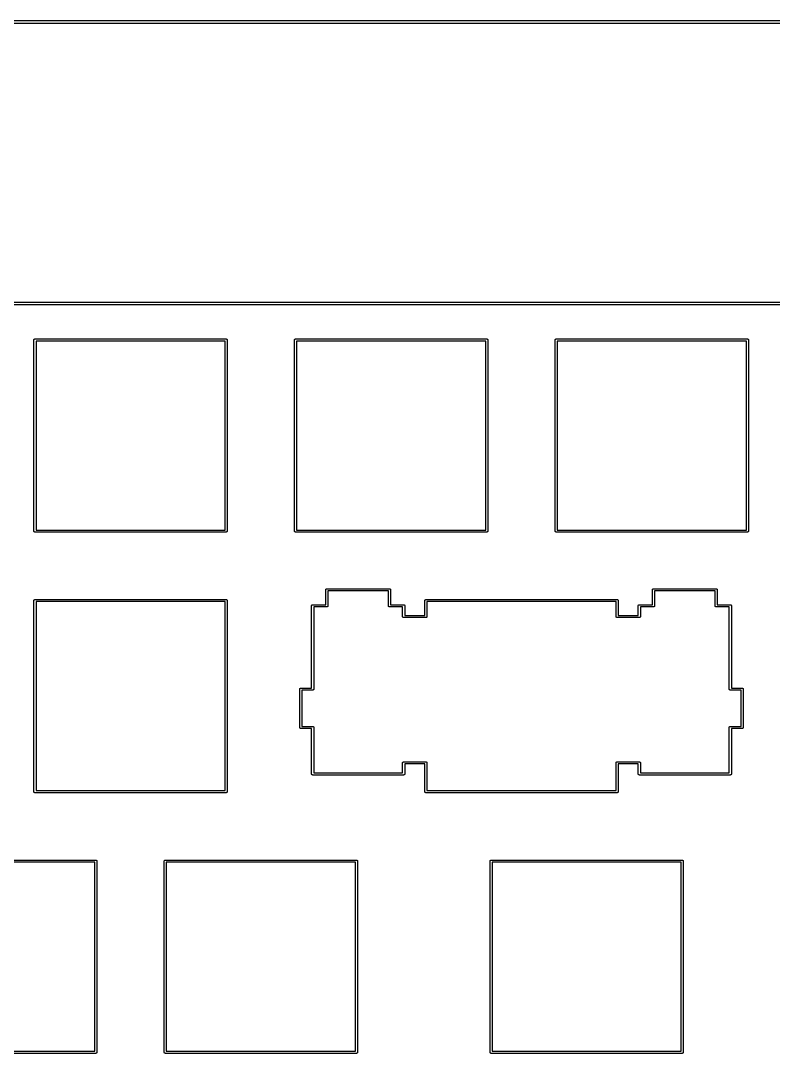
# Model space of a CAD drawing. Extents: x 50 to 430, y -187 to -47.
# Drawn here: x 290.1 to 345.1, y -122.4 to -46.9 of the extents above; entities that cross this region are included whole.
import ezdxf

# ---------------------------------------------------------------- set-up
doc = ezdxf.new("R2010")
doc.units = 0
doc.header["$MEASUREMENT"] = 0
doc.layers.add('BLACK', color=7, linetype='CONTINUOUS')

msp = doc.modelspace()

# ---------------------------------------------------------------- linework, layer by layer
at = {"layer": 'BLACK', "linetype": 'CONTINUOUS'}
for p, q in [((49.9913, -46.9), (430.009, -46.9)), ((429.9, -47.1), (50.1, -47.1)), ((60.117, -67.473), (422.084, -67.473)), ((421.976, -67.673), (60.2257, -67.673)), ((291.071, -70.2077), (291.073, -70.2013)), ((291.073, -70.2013), (291.077, -70.1961)), ((291.077, -70.1961), (291.081, -70.1903)), ((291.081, -70.1903), (291.086, -70.1859)), ((291.086, -70.1859), (291.09, -70.1807)), ((291.09, -70.1807), (291.096, -70.1773)), ((291.096, -70.1773), (291.101, -70.173)), ((291.101, -70.173), (291.108, -70.1707)), ((291.108, -70.1707), (291.114, -70.1673)), ((291.114, -70.1673), (291.12, -70.1661)), ((291.12, -70.1661), (291.127, -70.1638)), ((291.127, -70.1638), (291.133, -70.1638)), ((291.133, -70.1638), (291.133, -70.1638)), ((291.133, -70.1638), (305.117, -70.1638)), ((305.117, -70.1638), (305.123, -70.1638)), ((305.117, -70.1638), (305.117, -70.1638)), ((305.123, -70.1638), (305.13, -70.1661)), ((305.13, -70.1661), (305.136, -70.1673)), ((305.136, -70.1673), (305.142, -70.1707)), ((305.142, -70.1707), (305.149, -70.173)), ((305.149, -70.173), (305.154, -70.1773)), ((305.154, -70.1773), (305.16, -70.1807)), ((305.16, -70.1807), (305.164, -70.1859)), ((305.164, -70.1859), (305.169, -70.1903)), ((305.169, -70.1903), (305.173, -70.1961)), ((305.173, -70.1961), (305.177, -70.2013)), ((305.177, -70.2013), (305.179, -70.2077)), ((310.121, -70.2077), (310.123, -70.2013)), ((310.123, -70.2013), (310.127, -70.1961)), ((310.127, -70.1961), (310.131, -70.1903)), ((310.131, -70.1903), (310.136, -70.1859)), ((310.136, -70.1859), (310.14, -70.1807)), ((310.14, -70.1807), (310.146, -70.1773)), ((310.146, -70.1773), (310.151, -70.173)), ((310.151, -70.173), (310.158, -70.1707)), ((310.158, -70.1707), (310.164, -70.1673)), ((310.164, -70.1673), (310.17, -70.1661)), ((310.17, -70.1661), (310.177, -70.1638)), ((310.177, -70.1638), (310.183, -70.1638)), ((310.183, -70.1638), (310.183, -70.1638)), ((310.183, -70.1638), (324.167, -70.1638)), ((324.167, -70.1638), (324.173, -70.1638)), ((324.167, -70.1638), (324.167, -70.1638)), ((324.173, -70.1638), (324.18, -70.1661)), ((324.18, -70.1661), (324.186, -70.1673)), ((324.186, -70.1673), (324.192, -70.1707)), ((324.192, -70.1707), (324.199, -70.173)), ((324.199, -70.173), (324.204, -70.1773)), ((324.204, -70.1773), (324.21, -70.1807)), ((324.21, -70.1807), (324.214, -70.1859)), ((324.214, -70.1859), (324.219, -70.1903)), ((324.219, -70.1903), (324.223, -70.1961)), ((324.223, -70.1961), (324.227, -70.2013)), ((324.227, -70.2013), (324.229, -70.2077)), ((329.171, -70.2077), (329.173, -70.2013)), ((329.173, -70.2013), (329.177, -70.1961)), ((329.177, -70.1961), (329.181, -70.1903)), ((329.181, -70.1903), (329.186, -70.1859)), ((329.186, -70.1859), (329.19, -70.1807)), ((329.19, -70.1807), (329.196, -70.1773)), ((329.196, -70.1773), (329.201, -70.173)), ((329.201, -70.173), (329.208, -70.1707)), ((329.208, -70.1707), (329.214, -70.1673)), ((329.214, -70.1673), (329.22, -70.1661)), ((329.22, -70.1661), (329.227, -70.1638)), ((329.227, -70.1638), (329.233, -70.1638)), ((329.233, -70.1638), (329.233, -70.1638)), ((329.233, -70.1638), (343.217, -70.1638)), ((343.217, -70.1638), (343.223, -70.1638)), ((343.217, -70.1638), (343.217, -70.1638)), ((343.223, -70.1638), (343.23, -70.1661)), ((343.23, -70.1661), (343.236, -70.1673)), ((343.236, -70.1673), (343.242, -70.1707)), ((343.242, -70.1707), (343.249, -70.173)), ((343.249, -70.173), (343.254, -70.1773)), ((343.254, -70.1773), (343.26, -70.1807)), ((343.26, -70.1807), (343.264, -70.1859)), ((343.264, -70.1859), (343.269, -70.1903)), ((343.269, -70.1903), (343.273, -70.1961)), ((343.273, -70.1961), (343.277, -70.2013)), ((343.277, -70.2013), (343.279, -70.2077)), ((291.064, -70.2266), (291.066, -70.2202)), ((291.064, -70.2333), (291.064, -70.2266)), ((291.064, -84.2167), (291.064, -70.2333)), ((291.066, -70.2202), (291.067, -70.2135)), ((291.067, -70.2135), (291.071, -70.2077)), ((291.216, -70.3162), (291.216, -84.1338)), ((305.034, -70.3162), (291.216, -70.3162)), ((305.034, -84.1338), (305.034, -70.3162)), ((305.179, -70.2077), (305.183, -70.2135)), ((305.183, -70.2135), (305.184, -70.2202)), ((305.184, -70.2202), (305.186, -70.2266)), ((305.186, -70.2266), (305.186, -70.2333)), ((305.186, -70.2333), (305.186, -70.2333)), ((305.186, -70.2333), (305.186, -84.2167)), ((310.114, -70.2266), (310.116, -70.2202)), ((310.114, -70.2333), (310.114, -70.2266)), ((310.114, -84.2167), (310.114, -70.2333)), ((310.116, -70.2202), (310.117, -70.2135)), ((310.117, -70.2135), (310.121, -70.2077)), ((310.266, -70.3162), (310.266, -84.1338)), ((324.084, -70.3162), (310.266, -70.3162)), ((324.084, -84.1338), (324.084, -70.3162)), ((324.229, -70.2077), (324.233, -70.2135)), ((324.233, -70.2135), (324.234, -70.2202)), ((324.234, -70.2202), (324.236, -70.2266)), ((324.236, -70.2266), (324.236, -70.2333)), ((324.236, -70.2333), (324.236, -70.2333)), ((324.236, -70.2333), (324.236, -84.2167)), ((329.164, -70.2266), (329.166, -70.2202)), ((329.164, -70.2333), (329.164, -70.2266)), ((329.164, -84.2167), (329.164, -70.2333)), ((329.166, -70.2202), (329.167, -70.2135)), ((329.167, -70.2135), (329.171, -70.2077)), ((329.316, -70.3162), (329.316, -84.1338)), ((343.134, -70.3162), (329.316, -70.3162)), ((343.134, -84.1338), (343.134, -70.3162)), ((343.279, -70.2077), (343.283, -70.2135)), ((343.283, -70.2135), (343.284, -70.2202)), ((343.284, -70.2202), (343.286, -70.2266)), ((343.286, -70.2266), (343.286, -70.2333)), ((343.286, -70.2333), (343.286, -70.2333)), ((343.286, -70.2333), (343.286, -84.2167)), ((291.064, -84.2234), (291.064, -84.2167)), ((291.064, -84.2167), (291.064, -84.2167)), ((291.066, -84.2298), (291.064, -84.2234)), ((291.067, -84.2365), (291.066, -84.2298)), ((291.071, -84.2423), (291.067, -84.2365)), ((291.073, -84.2487), (291.071, -84.2423)), ((291.077, -84.2539), (291.073, -84.2487)), ((291.081, -84.2597), (291.077, -84.2539)), ((291.086, -84.2641), (291.081, -84.2597)), ((291.09, -84.2693), (291.086, -84.2641)), ((291.096, -84.2727), (291.09, -84.2693)), ((291.101, -84.277), (291.096, -84.2727)), ((291.108, -84.2793), (291.101, -84.277)), ((291.114, -84.2827), (291.108, -84.2793)), ((291.12, -84.2839), (291.114, -84.2827)), ((291.127, -84.2862), (291.12, -84.2839)), ((291.133, -84.2862), (291.127, -84.2862)), ((305.117, -84.2862), (291.133, -84.2862)), ((291.133, -84.2862), (291.133, -84.2862)), ((291.216, -84.1338), (305.034, -84.1338)), ((305.123, -84.2862), (305.117, -84.2862)), ((305.117, -84.2862), (305.117, -84.2862)), ((305.13, -84.2839), (305.123, -84.2862)), ((305.136, -84.2827), (305.13, -84.2839)), ((305.142, -84.2793), (305.136, -84.2827)), ((305.149, -84.277), (305.142, -84.2793)), ((305.154, -84.2727), (305.149, -84.277)), ((305.16, -84.2693), (305.154, -84.2727)), ((305.164, -84.2641), (305.16, -84.2693)), ((305.169, -84.2597), (305.164, -84.2641)), ((305.173, -84.2539), (305.169, -84.2597)), ((305.177, -84.2487), (305.173, -84.2539)), ((305.179, -84.2423), (305.177, -84.2487)), ((305.183, -84.2365), (305.179, -84.2423)), ((305.184, -84.2298), (305.183, -84.2365)), ((305.186, -84.2234), (305.184, -84.2298)), ((305.186, -84.2167), (305.186, -84.2167)), ((305.186, -84.2167), (305.186, -84.2234)), ((310.114, -84.2234), (310.114, -84.2167)), ((310.114, -84.2167), (310.114, -84.2167)), ((310.116, -84.2298), (310.114, -84.2234)), ((310.117, -84.2365), (310.116, -84.2298)), ((310.121, -84.2423), (310.117, -84.2365)), ((310.123, -84.2487), (310.121, -84.2423)), ((310.127, -84.2539), (310.123, -84.2487)), ((310.131, -84.2597), (310.127, -84.2539)), ((310.136, -84.2641), (310.131, -84.2597)), ((310.14, -84.2693), (310.136, -84.2641)), ((310.146, -84.2727), (310.14, -84.2693)), ((310.151, -84.277), (310.146, -84.2727)), ((310.158, -84.2793), (310.151, -84.277)), ((310.164, -84.2827), (310.158, -84.2793)), ((310.17, -84.2839), (310.164, -84.2827)), ((310.177, -84.2862), (310.17, -84.2839)), ((310.183, -84.2862), (310.177, -84.2862)), ((324.167, -84.2862), (310.183, -84.2862)), ((310.183, -84.2862), (310.183, -84.2862)), ((310.266, -84.1338), (324.084, -84.1338)), ((324.173, -84.2862), (324.167, -84.2862)), ((324.167, -84.2862), (324.167, -84.2862)), ((324.18, -84.2839), (324.173, -84.2862)), ((324.186, -84.2827), (324.18, -84.2839)), ((324.192, -84.2793), (324.186, -84.2827)), ((324.199, -84.277), (324.192, -84.2793)), ((324.204, -84.2727), (324.199, -84.277)), ((324.21, -84.2693), (324.204, -84.2727)), ((324.214, -84.2641), (324.21, -84.2693)), ((324.219, -84.2597), (324.214, -84.2641)), ((324.223, -84.2539), (324.219, -84.2597)), ((324.227, -84.2487), (324.223, -84.2539)), ((324.229, -84.2423), (324.227, -84.2487)), ((324.233, -84.2365), (324.229, -84.2423)), ((324.234, -84.2298), (324.233, -84.2365)), ((324.236, -84.2234), (324.234, -84.2298)), ((324.236, -84.2167), (324.236, -84.2167)), ((324.236, -84.2167), (324.236, -84.2234)), ((329.164, -84.2234), (329.164, -84.2167)), ((329.164, -84.2167), (329.164, -84.2167)), ((329.166, -84.2298), (329.164, -84.2234)), ((329.167, -84.2365), (329.166, -84.2298)), ((329.171, -84.2423), (329.167, -84.2365)), ((329.173, -84.2487), (329.171, -84.2423)), ((329.177, -84.2539), (329.173, -84.2487)), ((329.181, -84.2597), (329.177, -84.2539)), ((329.186, -84.2641), (329.181, -84.2597)), ((329.19, -84.2693), (329.186, -84.2641)), ((329.196, -84.2727), (329.19, -84.2693)), ((329.201, -84.277), (329.196, -84.2727)), ((329.208, -84.2793), (329.201, -84.277)), ((329.214, -84.2827), (329.208, -84.2793)), ((329.22, -84.2839), (329.214, -84.2827)), ((329.227, -84.2862), (329.22, -84.2839)), ((329.233, -84.2862), (329.227, -84.2862)), ((343.217, -84.2862), (329.233, -84.2862)), ((329.233, -84.2862), (329.233, -84.2862)), ((329.316, -84.1338), (343.134, -84.1338)), ((343.223, -84.2862), (343.217, -84.2862)), ((343.217, -84.2862), (343.217, -84.2862)), ((343.23, -84.2839), (343.223, -84.2862)), ((343.236, -84.2827), (343.23, -84.2839)), ((343.242, -84.2793), (343.236, -84.2827)), ((343.249, -84.277), (343.242, -84.2793)), ((343.254, -84.2727), (343.249, -84.277)), ((343.26, -84.2693), (343.254, -84.2727)), ((343.264, -84.2641), (343.26, -84.2693)), ((343.269, -84.2597), (343.264, -84.2641)), ((343.273, -84.2539), (343.269, -84.2597)), ((343.277, -84.2487), (343.273, -84.2539)), ((343.279, -84.2423), (343.277, -84.2487)), ((343.283, -84.2365), (343.279, -84.2423)), ((343.284, -84.2298), (343.283, -84.2365)), ((343.286, -84.2234), (343.284, -84.2298)), ((343.286, -84.2167), (343.286, -84.2167)), ((343.286, -84.2167), (343.286, -84.2234)), ((312.4, -88.4892), (312.402, -88.4828)), ((312.4, -88.4959), (312.4, -88.4892)), ((312.4, -89.5948), (312.4, -88.4959)), ((312.402, -88.4828), (312.403, -88.4761)), ((312.403, -88.4761), (312.407, -88.4703)), ((312.407, -88.4703), (312.409, -88.4639)), ((312.409, -88.4639), (312.413, -88.4587)), ((312.413, -88.4587), (312.417, -88.4529)), ((312.417, -88.4529), (312.422, -88.4485)), ((312.422, -88.4485), (312.426, -88.4433)), ((312.426, -88.4433), (312.432, -88.4399)), ((312.432, -88.4399), (312.437, -88.4356)), ((312.437, -88.4356), (312.444, -88.4333)), ((312.444, -88.4333), (312.45, -88.4299)), ((312.45, -88.4299), (312.456, -88.4287)), ((312.456, -88.4287), (312.463, -88.4264)), ((312.463, -88.4264), (312.469, -88.4264)), ((312.469, -88.4264), (312.469, -88.4264)), ((312.469, -88.4264), (317.055, -88.4264)), ((312.552, -88.5788), (312.552, -89.6777)), ((316.972, -88.5788), (312.552, -88.5788)), ((316.972, -89.6576), (316.972, -88.5788)), ((317.055, -88.4264), (317.061, -88.4264)), ((317.055, -88.4264), (317.055, -88.4264)), ((317.061, -88.4264), (317.068, -88.4287)), ((317.068, -88.4287), (317.074, -88.4299)), ((317.074, -88.4299), (317.08, -88.4333)), ((317.08, -88.4333), (317.087, -88.4356)), ((317.087, -88.4356), (317.092, -88.4399)), ((317.092, -88.4399), (317.098, -88.4433)), ((317.098, -88.4433), (317.102, -88.4485)), ((317.102, -88.4485), (317.107, -88.4529)), ((317.107, -88.4529), (317.111, -88.4587)), ((317.111, -88.4587), (317.115, -88.4639)), ((317.115, -88.4639), (317.117, -88.4703)), ((317.117, -88.4703), (317.121, -88.4761)), ((317.121, -88.4761), (317.122, -88.4828)), ((317.122, -88.4828), (317.124, -88.4892)), ((317.124, -88.4892), (317.124, -88.4959)), ((317.124, -88.4959), (317.124, -88.4959)), ((317.124, -88.4959), (317.124, -89.5948)), ((336.276, -88.4892), (336.278, -88.4828)), ((336.276, -88.4959), (336.276, -88.4892)), ((336.276, -89.5948), (336.276, -88.4959)), ((336.278, -88.4828), (336.279, -88.4761)), ((336.279, -88.4761), (336.283, -88.4703)), ((336.283, -88.4703), (336.285, -88.4639)), ((336.285, -88.4639), (336.289, -88.4587)), ((336.289, -88.4587), (336.293, -88.4529)), ((336.293, -88.4529), (336.298, -88.4485)), ((336.298, -88.4485), (336.302, -88.4433)), ((336.302, -88.4433), (336.308, -88.4399)), ((336.308, -88.4399), (336.313, -88.4356)), ((336.313, -88.4356), (336.32, -88.4333)), ((336.32, -88.4333), (336.326, -88.4299)), ((336.326, -88.4299), (336.332, -88.4287)), ((336.332, -88.4287), (336.339, -88.4264)), ((336.339, -88.4264), (336.345, -88.4264)), ((336.345, -88.4264), (336.345, -88.4264)), ((336.345, -88.4264), (340.931, -88.4264)), ((340.848, -88.5788), (336.428, -88.5788)), ((336.428, -88.5788), (336.428, -89.6777)), ((340.848, -89.6576), (340.848, -88.5788)), ((340.931, -88.4264), (340.931, -88.4264)), ((340.931, -88.4264), (340.937, -88.4264)), ((340.937, -88.4264), (340.944, -88.4287)), ((340.944, -88.4287), (340.95, -88.4299)), ((340.95, -88.4299), (340.956, -88.4333)), ((340.956, -88.4333), (340.963, -88.4356)), ((340.963, -88.4356), (340.968, -88.4399)), ((340.968, -88.4399), (340.974, -88.4433)), ((340.974, -88.4433), (340.978, -88.4485)), ((340.978, -88.4485), (340.983, -88.4529)), ((340.983, -88.4529), (340.987, -88.4587)), ((340.987, -88.4587), (340.991, -88.4639)), ((340.991, -88.4639), (340.993, -88.4703)), ((340.993, -88.4703), (340.997, -88.4761)), ((340.997, -88.4761), (340.998, -88.4828)), ((340.998, -88.4828), (341, -88.4892)), ((341, -88.4892), (341, -88.4959)), ((341, -88.4959), (341, -88.4959)), ((341, -88.4959), (341, -89.5948)), ((291.064, -89.2766), (291.066, -89.2702)), ((291.064, -89.2833), (291.064, -89.2766)), ((291.064, -103.267), (291.064, -89.2833)), ((291.066, -89.2702), (291.067, -89.2635)), ((291.067, -89.2635), (291.071, -89.2577)), ((291.071, -89.2577), (291.073, -89.2513)), ((291.073, -89.2513), (291.077, -89.2461)), ((291.077, -89.2461), (291.081, -89.2403)), ((291.081, -89.2403), (291.086, -89.2359)), ((291.086, -89.2359), (291.09, -89.2307)), ((291.09, -89.2307), (291.096, -89.2273)), ((291.096, -89.2273), (291.101, -89.223)), ((291.101, -89.223), (291.108, -89.2207)), ((291.108, -89.2207), (291.114, -89.2173)), ((291.114, -89.2173), (291.12, -89.2161)), ((291.12, -89.2161), (291.127, -89.2138)), ((291.127, -89.2138), (291.133, -89.2138)), ((291.133, -89.2138), (291.133, -89.2138)), ((291.133, -89.2138), (305.117, -89.2138)), ((291.216, -89.3662), (291.216, -103.184)), ((305.034, -89.3662), (291.216, -89.3662)), ((305.034, -103.184), (305.034, -89.3662)), ((305.117, -89.2138), (305.123, -89.2138)), ((305.117, -89.2138), (305.117, -89.2138)), ((305.123, -89.2138), (305.13, -89.2161)), ((305.13, -89.2161), (305.136, -89.2173)), ((305.136, -89.2173), (305.142, -89.2207)), ((305.142, -89.2207), (305.149, -89.223)), ((305.149, -89.223), (305.154, -89.2273)), ((305.154, -89.2273), (305.16, -89.2307)), ((305.16, -89.2307), (305.164, -89.2359)), ((305.164, -89.2359), (305.169, -89.2403)), ((305.169, -89.2403), (305.173, -89.2461)), ((305.173, -89.2461), (305.177, -89.2513)), ((305.177, -89.2513), (305.179, -89.2577)), ((305.179, -89.2577), (305.183, -89.2635)), ((305.183, -89.2635), (305.184, -89.2702)), ((305.184, -89.2702), (305.186, -89.2766)), ((305.186, -89.2766), (305.186, -89.2833)), ((305.186, -89.2833), (305.186, -89.2833)), ((305.186, -89.2833), (305.186, -103.267)), ((311.358, -89.6576), (311.361, -89.6512)), ((311.358, -89.6643), (311.358, -89.6576)), ((311.358, -95.6908), (311.358, -89.6643)), ((311.361, -89.6512), (311.362, -89.6445)), ((311.362, -89.6445), (311.365, -89.6387)), ((311.365, -89.6387), (311.368, -89.6323)), ((311.368, -89.6323), (311.372, -89.6271)), ((311.372, -89.6271), (311.375, -89.6213)), ((311.375, -89.6213), (311.381, -89.6169)), ((311.381, -89.6169), (311.385, -89.6117)), ((311.385, -89.6117), (311.391, -89.6083)), ((311.391, -89.6083), (311.396, -89.604)), ((311.396, -89.604), (311.402, -89.6017)), ((311.402, -89.6017), (311.408, -89.5983)), ((311.408, -89.5983), (311.415, -89.5971)), ((311.415, -89.5971), (311.421, -89.5948)), ((311.421, -89.5948), (311.428, -89.5948)), ((311.428, -89.5948), (311.428, -89.5948)), ((311.428, -89.5948), (312.4, -89.5948)), ((312.483, -89.7472), (311.511, -89.7472)), ((311.511, -89.7472), (311.511, -95.7737)), ((312.489, -89.7472), (312.483, -89.7472)), ((312.483, -89.7472), (312.483, -89.7472)), ((312.496, -89.7449), (312.489, -89.7472)), ((312.502, -89.7437), (312.496, -89.7449)), ((312.508, -89.7403), (312.502, -89.7437)), ((312.515, -89.738), (312.508, -89.7403)), ((312.52, -89.7337), (312.515, -89.738)), ((312.526, -89.7303), (312.52, -89.7337)), ((312.53, -89.7251), (312.526, -89.7303)), ((312.535, -89.7207), (312.53, -89.7251)), ((312.539, -89.7149), (312.535, -89.7207)), ((312.543, -89.7097), (312.539, -89.7149)), ((312.545, -89.7033), (312.543, -89.7097)), ((312.549, -89.6975), (312.545, -89.7033)), ((312.55, -89.6908), (312.549, -89.6975)), ((312.552, -89.6844), (312.55, -89.6908)), ((312.552, -89.6777), (312.552, -89.6777)), ((312.552, -89.6777), (312.552, -89.6844)), ((316.972, -89.6844), (316.972, -89.6576)), ((316.974, -89.6908), (316.972, -89.6844)), ((316.975, -89.6975), (316.974, -89.6908)), ((316.979, -89.7033), (316.975, -89.6975)), ((316.981, -89.7097), (316.979, -89.7033)), ((316.985, -89.7149), (316.981, -89.7097)), ((316.989, -89.7207), (316.985, -89.7149)), ((316.994, -89.7251), (316.989, -89.7207)), ((316.998, -89.7303), (316.994, -89.7251)), ((317.004, -89.7337), (316.998, -89.7303)), ((317.009, -89.738), (317.004, -89.7337)), ((317.016, -89.7403), (317.009, -89.738)), ((317.022, -89.7437), (317.016, -89.7403)), ((317.028, -89.7449), (317.022, -89.7437)), ((317.035, -89.7472), (317.028, -89.7449)), ((317.041, -89.7472), (317.035, -89.7472)), ((318.013, -89.7472), (317.041, -89.7472)), ((317.041, -89.7472), (317.041, -89.7472)), ((317.124, -89.5948), (318.096, -89.5948)), ((318.013, -90.445), (318.013, -89.7472)), ((318.096, -89.5948), (318.096, -89.5948)), ((318.096, -89.5948), (318.103, -89.5948)), ((318.103, -89.5948), (318.109, -89.5971)), ((318.109, -89.5971), (318.116, -89.5983)), ((318.116, -89.5983), (318.122, -89.6017)), ((318.122, -89.6017), (318.128, -89.604)), ((318.128, -89.604), (318.133, -89.6083)), ((318.133, -89.6083), (318.139, -89.6117)), ((318.139, -89.6117), (318.143, -89.6169)), ((318.143, -89.6169), (318.149, -89.6213)), ((318.149, -89.6213), (318.152, -89.6271)), ((318.152, -89.6271), (318.156, -89.6323)), ((318.156, -89.6323), (318.159, -89.6387)), ((318.159, -89.6387), (318.162, -89.6445)), ((318.162, -89.6445), (318.163, -89.6512)), ((318.163, -89.6512), (318.166, -89.6576)), ((318.166, -89.6576), (318.166, -89.6643)), ((318.166, -89.6643), (318.166, -89.6643)), ((318.166, -89.6643), (318.166, -90.3822)), ((319.639, -89.2766), (319.641, -89.2702)), ((319.639, -89.2833), (319.639, -89.2766)), ((319.639, -90.3822), (319.639, -89.2833)), ((319.641, -89.2702), (319.642, -89.2635)), ((319.642, -89.2635), (319.646, -89.2577)), ((319.646, -89.2577), (319.648, -89.2513)), ((319.648, -89.2513), (319.652, -89.2461)), ((319.652, -89.2461), (319.656, -89.2403)), ((319.656, -89.2403), (319.661, -89.2359)), ((319.661, -89.2359), (319.665, -89.2307)), ((319.665, -89.2307), (319.671, -89.2273)), ((319.671, -89.2273), (319.676, -89.223)), ((319.676, -89.223), (319.683, -89.2207)), ((319.683, -89.2207), (319.689, -89.2173)), ((319.689, -89.2173), (319.695, -89.2161)), ((319.695, -89.2161), (319.702, -89.2138)), ((319.702, -89.2138), (319.708, -89.2138)), ((319.708, -89.2138), (319.708, -89.2138)), ((319.708, -89.2138), (333.692, -89.2138)), ((333.609, -89.3662), (319.791, -89.3662)), ((319.791, -89.3662), (319.791, -90.4651)), ((333.609, -90.445), (333.609, -89.3662)), ((333.692, -89.2138), (333.692, -89.2138)), ((333.692, -89.2138), (333.698, -89.2138)), ((333.698, -89.2138), (333.705, -89.2161)), ((333.705, -89.2161), (333.711, -89.2173)), ((333.711, -89.2173), (333.717, -89.2207)), ((333.717, -89.2207), (333.724, -89.223)), ((333.724, -89.223), (333.729, -89.2273)), ((333.729, -89.2273), (333.735, -89.2307)), ((333.735, -89.2307), (333.739, -89.2359)), ((333.739, -89.2359), (333.744, -89.2403)), ((333.744, -89.2403), (333.748, -89.2461)), ((333.748, -89.2461), (333.752, -89.2513)), ((333.752, -89.2513), (333.754, -89.2577)), ((333.754, -89.2577), (333.758, -89.2635)), ((333.758, -89.2635), (333.759, -89.2702)), ((333.759, -89.2702), (333.761, -89.2766)), ((333.761, -89.2766), (333.761, -89.2833)), ((333.761, -89.2833), (333.761, -89.2833)), ((333.761, -89.2833), (333.761, -90.3822)), ((335.234, -89.6576), (335.237, -89.6512)), ((335.234, -89.6643), (335.234, -89.6576)), ((335.234, -90.3822), (335.234, -89.6643)), ((335.237, -89.6512), (335.238, -89.6445)), ((335.238, -89.6445), (335.241, -89.6387)), ((335.241, -89.6387), (335.244, -89.6323)), ((335.244, -89.6323), (335.248, -89.6271)), ((335.248, -89.6271), (335.251, -89.6213)), ((335.251, -89.6213), (335.257, -89.6169)), ((335.257, -89.6169), (335.261, -89.6117)), ((335.261, -89.6117), (335.267, -89.6083)), ((335.267, -89.6083), (335.272, -89.604)), ((335.272, -89.604), (335.278, -89.6017)), ((335.278, -89.6017), (335.284, -89.5983)), ((335.284, -89.5983), (335.291, -89.5971)), ((335.291, -89.5971), (335.297, -89.5948)), ((335.297, -89.5948), (335.304, -89.5948)), ((335.304, -89.5948), (335.304, -89.5948)), ((335.304, -89.5948), (336.276, -89.5948)), ((336.359, -89.7472), (335.387, -89.7472)), ((335.387, -89.7472), (335.387, -90.4651)), ((336.365, -89.7472), (336.359, -89.7472)), ((336.359, -89.7472), (336.359, -89.7472)), ((336.372, -89.7449), (336.365, -89.7472)), ((336.378, -89.7437), (336.372, -89.7449)), ((336.384, -89.7403), (336.378, -89.7437)), ((336.391, -89.738), (336.384, -89.7403)), ((336.396, -89.7337), (336.391, -89.738)), ((336.402, -89.7303), (336.396, -89.7337)), ((336.406, -89.7251), (336.402, -89.7303)), ((336.411, -89.7207), (336.406, -89.7251)), ((336.415, -89.7149), (336.411, -89.7207)), ((336.419, -89.7097), (336.415, -89.7149)), ((336.421, -89.7033), (336.419, -89.7097)), ((336.425, -89.6975), (336.421, -89.7033)), ((336.426, -89.6908), (336.425, -89.6975)), ((336.428, -89.6844), (336.426, -89.6908)), ((336.428, -89.6777), (336.428, -89.6777)), ((336.428, -89.6777), (336.428, -89.6844)), ((340.848, -89.6844), (340.848, -89.6576)), ((340.85, -89.6908), (340.848, -89.6844)), ((340.851, -89.6975), (340.85, -89.6908)), ((340.855, -89.7033), (340.851, -89.6975)), ((340.857, -89.7097), (340.855, -89.7033)), ((340.861, -89.7149), (340.857, -89.7097)), ((340.865, -89.7207), (340.861, -89.7149)), ((340.87, -89.7251), (340.865, -89.7207)), ((340.874, -89.7303), (340.87, -89.7251)), ((340.88, -89.7337), (340.874, -89.7303)), ((340.885, -89.738), (340.88, -89.7337)), ((340.892, -89.7403), (340.885, -89.738)), ((340.898, -89.7437), (340.892, -89.7403)), ((340.904, -89.7449), (340.898, -89.7437)), ((340.911, -89.7472), (340.904, -89.7449)), ((340.917, -89.7472), (340.911, -89.7472)), ((341.889, -89.7472), (340.917, -89.7472)), ((340.917, -89.7472), (340.917, -89.7472)), ((341, -89.5948), (341.972, -89.5948)), ((341.889, -95.7536), (341.889, -89.7472)), ((341.972, -89.5948), (341.972, -89.5948)), ((341.972, -89.5948), (341.979, -89.5948)), ((341.979, -89.5948), (341.985, -89.5971)), ((341.985, -89.5971), (341.992, -89.5983)), ((341.992, -89.5983), (341.998, -89.6017)), ((341.998, -89.6017), (342.004, -89.604)), ((342.004, -89.604), (342.009, -89.6083)), ((342.009, -89.6083), (342.015, -89.6117)), ((342.015, -89.6117), (342.019, -89.6169)), ((342.019, -89.6169), (342.025, -89.6213)), ((342.025, -89.6213), (342.028, -89.6271)), ((342.028, -89.6271), (342.032, -89.6323)), ((342.032, -89.6323), (342.035, -89.6387)), ((342.035, -89.6387), (342.038, -89.6445)), ((342.038, -89.6445), (342.039, -89.6512)), ((342.039, -89.6512), (342.042, -89.6576)), ((342.042, -89.6576), (342.042, -89.6643)), ((342.042, -89.6643), (342.042, -89.6643)), ((342.042, -89.6643), (342.042, -95.6908)), ((318.013, -90.4718), (318.013, -90.445)), ((318.016, -90.4782), (318.013, -90.4718)), ((318.017, -90.4849), (318.016, -90.4782)), ((318.02, -90.4907), (318.017, -90.4849)), ((318.022, -90.4971), (318.02, -90.4907)), ((318.027, -90.5023), (318.022, -90.4971)), ((318.03, -90.5081), (318.027, -90.5023)), ((318.035, -90.5125), (318.03, -90.5081)), ((318.04, -90.5177), (318.035, -90.5125)), ((318.046, -90.5211), (318.04, -90.5177)), ((318.051, -90.5254), (318.046, -90.5211)), ((318.057, -90.5277), (318.051, -90.5254)), ((318.063, -90.5311), (318.057, -90.5277)), ((318.07, -90.5323), (318.063, -90.5311)), ((318.076, -90.5346), (318.07, -90.5323)), ((318.083, -90.5346), (318.076, -90.5346)), ((319.722, -90.5346), (318.083, -90.5346)), ((318.083, -90.5346), (318.083, -90.5346)), ((318.166, -90.3822), (319.639, -90.3822)), ((319.728, -90.5346), (319.722, -90.5346)), ((319.722, -90.5346), (319.722, -90.5346)), ((319.735, -90.5323), (319.728, -90.5346)), ((319.741, -90.5311), (319.735, -90.5323)), ((319.747, -90.5277), (319.741, -90.5311)), ((319.754, -90.5254), (319.747, -90.5277)), ((319.759, -90.5211), (319.754, -90.5254)), ((319.765, -90.5177), (319.759, -90.5211)), ((319.769, -90.5125), (319.765, -90.5177)), ((319.774, -90.5081), (319.769, -90.5125)), ((319.778, -90.5023), (319.774, -90.5081)), ((319.782, -90.4971), (319.778, -90.5023)), ((319.784, -90.4907), (319.782, -90.4971)), ((319.788, -90.4849), (319.784, -90.4907)), ((319.789, -90.4782), (319.788, -90.4849)), ((319.791, -90.4718), (319.789, -90.4782)), ((319.791, -90.4651), (319.791, -90.4651)), ((319.791, -90.4651), (319.791, -90.4718)), ((333.609, -90.4718), (333.609, -90.445)), ((333.611, -90.4782), (333.609, -90.4718)), ((333.612, -90.4849), (333.611, -90.4782)), ((333.616, -90.4907), (333.612, -90.4849)), ((333.618, -90.4971), (333.616, -90.4907)), ((333.622, -90.5023), (333.618, -90.4971)), ((333.626, -90.5081), (333.622, -90.5023)), ((333.631, -90.5125), (333.626, -90.5081)), ((333.635, -90.5177), (333.631, -90.5125)), ((333.641, -90.5211), (333.635, -90.5177)), ((333.646, -90.5254), (333.641, -90.5211)), ((333.653, -90.5277), (333.646, -90.5254)), ((333.659, -90.5311), (333.653, -90.5277)), ((333.665, -90.5323), (333.659, -90.5311)), ((333.672, -90.5346), (333.665, -90.5323)), ((333.678, -90.5346), (333.672, -90.5346)), ((335.317, -90.5346), (333.678, -90.5346)), ((333.678, -90.5346), (333.678, -90.5346)), ((333.761, -90.3822), (335.234, -90.3822)), ((335.324, -90.5346), (335.317, -90.5346)), ((335.317, -90.5346), (335.317, -90.5346)), ((335.33, -90.5323), (335.324, -90.5346)), ((335.337, -90.5311), (335.33, -90.5323)), ((335.343, -90.5277), (335.337, -90.5311)), ((335.349, -90.5254), (335.343, -90.5277)), ((335.354, -90.5211), (335.349, -90.5254)), ((335.36, -90.5177), (335.354, -90.5211)), ((335.365, -90.5125), (335.36, -90.5177)), ((335.37, -90.5081), (335.365, -90.5125)), ((335.373, -90.5023), (335.37, -90.5081)), ((335.378, -90.4971), (335.373, -90.5023)), ((335.38, -90.4907), (335.378, -90.4971)), ((335.383, -90.4849), (335.38, -90.4907)), ((335.384, -90.4782), (335.383, -90.4849)), ((335.387, -90.4718), (335.384, -90.4782)), ((335.387, -90.4651), (335.387, -90.4651)), ((335.387, -90.4651), (335.387, -90.4718)), ((310.495, -95.7536), (310.497, -95.7472)), ((310.495, -95.7603), (310.495, -95.7536)), ((310.495, -98.5677), (310.495, -95.7603)), ((310.497, -95.7472), (310.498, -95.7405)), ((310.498, -95.7405), (310.502, -95.7347)), ((310.502, -95.7347), (310.504, -95.7283)), ((310.504, -95.7283), (310.508, -95.7231)), ((310.508, -95.7231), (310.512, -95.7173)), ((310.512, -95.7173), (310.517, -95.7129)), ((310.517, -95.7129), (310.521, -95.7077)), ((310.521, -95.7077), (310.527, -95.7043)), ((310.527, -95.7043), (310.532, -95.7)), ((310.532, -95.7), (310.539, -95.6977)), ((310.539, -95.6977), (310.545, -95.6943)), ((310.545, -95.6943), (310.551, -95.6931)), ((310.551, -95.6931), (310.558, -95.6908)), ((310.558, -95.6908), (310.564, -95.6908)), ((310.564, -95.6908), (310.564, -95.6908)), ((310.564, -95.6908), (311.358, -95.6908)), ((311.441, -95.8432), (310.647, -95.8432)), ((310.647, -95.8432), (310.647, -98.4848)), ((311.448, -95.8432), (311.441, -95.8432)), ((311.441, -95.8432), (311.441, -95.8432)), ((311.454, -95.8409), (311.448, -95.8432)), ((311.461, -95.8397), (311.454, -95.8409)), ((311.467, -95.8363), (311.461, -95.8397)), ((311.473, -95.834), (311.467, -95.8363)), ((311.478, -95.8297), (311.473, -95.834)), ((311.484, -95.8263), (311.478, -95.8297)), ((311.489, -95.8211), (311.484, -95.8263)), ((311.494, -95.8167), (311.489, -95.8211)), ((311.497, -95.8109), (311.494, -95.8167)), ((311.502, -95.8057), (311.497, -95.8109)), ((311.504, -95.7993), (311.502, -95.8057)), ((311.507, -95.7935), (311.504, -95.7993)), ((311.508, -95.7868), (311.507, -95.7935)), ((311.511, -95.7804), (311.508, -95.7868)), ((311.511, -95.7737), (311.511, -95.7737)), ((311.511, -95.7737), (311.511, -95.7804)), ((341.889, -95.7804), (341.889, -95.7536)), ((341.892, -95.7868), (341.889, -95.7804)), ((341.893, -95.7935), (341.892, -95.7868)), ((341.896, -95.7993), (341.893, -95.7935)), ((341.898, -95.8057), (341.896, -95.7993)), ((341.903, -95.8109), (341.898, -95.8057)), ((341.906, -95.8167), (341.903, -95.8109)), ((341.911, -95.8211), (341.906, -95.8167)), ((341.916, -95.8263), (341.911, -95.8211)), ((341.922, -95.8297), (341.916, -95.8263)), ((341.927, -95.834), (341.922, -95.8297)), ((341.933, -95.8363), (341.927, -95.834)), ((341.939, -95.8397), (341.933, -95.8363)), ((341.946, -95.8409), (341.939, -95.8397)), ((341.952, -95.8432), (341.946, -95.8409)), ((341.959, -95.8432), (341.952, -95.8432)), ((342.753, -95.8432), (341.959, -95.8432)), ((341.959, -95.8432), (341.959, -95.8432)), ((342.042, -95.6908), (342.836, -95.6908)), ((342.753, -98.4848), (342.753, -95.8432)), ((342.836, -95.6908), (342.836, -95.6908)), ((342.836, -95.6908), (342.842, -95.6908)), ((342.842, -95.6908), (342.849, -95.6931)), ((342.849, -95.6931), (342.855, -95.6943)), ((342.855, -95.6943), (342.861, -95.6977)), ((342.861, -95.6977), (342.868, -95.7)), ((342.868, -95.7), (342.873, -95.7043)), ((342.873, -95.7043), (342.879, -95.7077)), ((342.879, -95.7077), (342.883, -95.7129)), ((342.883, -95.7129), (342.888, -95.7173)), ((342.888, -95.7173), (342.892, -95.7231)), ((342.892, -95.7231), (342.896, -95.7283)), ((342.896, -95.7283), (342.898, -95.7347)), ((342.898, -95.7347), (342.902, -95.7405)), ((342.902, -95.7405), (342.903, -95.7472)), ((342.903, -95.7472), (342.905, -95.7536)), ((342.905, -95.7536), (342.905, -95.7603)), ((342.905, -95.7603), (342.905, -95.7603)), ((342.905, -95.7603), (342.905, -98.5677)), ((310.495, -98.5744), (310.495, -98.5677)), ((310.495, -98.5677), (310.495, -98.5677)), ((310.497, -98.5808), (310.495, -98.5744)), ((310.498, -98.5875), (310.497, -98.5808)), ((310.502, -98.5933), (310.498, -98.5875)), ((310.504, -98.5997), (310.502, -98.5933)), ((310.508, -98.6049), (310.504, -98.5997)), ((310.512, -98.6107), (310.508, -98.6049)), ((310.517, -98.6151), (310.512, -98.6107)), ((310.521, -98.6203), (310.517, -98.6151)), ((310.527, -98.6237), (310.521, -98.6203)), ((310.532, -98.628), (310.527, -98.6237)), ((310.539, -98.6303), (310.532, -98.628)), ((310.545, -98.6337), (310.539, -98.6303)), ((310.551, -98.6349), (310.545, -98.6337)), ((310.558, -98.6372), (310.551, -98.6349)), ((310.564, -98.6372), (310.558, -98.6372)), ((311.358, -98.6372), (310.564, -98.6372)), ((310.564, -98.6372), (310.564, -98.6372)), ((310.647, -98.4848), (311.441, -98.4848)), ((311.358, -101.971), (311.358, -98.6372)), ((311.441, -98.4848), (311.441, -98.4848)), ((311.441, -98.4848), (311.448, -98.4848)), ((311.448, -98.4848), (311.454, -98.4871)), ((311.454, -98.4871), (311.461, -98.4883)), ((311.461, -98.4883), (311.467, -98.4917)), ((311.467, -98.4917), (311.473, -98.494)), ((311.473, -98.494), (311.478, -98.4983)), ((311.478, -98.4983), (311.484, -98.5017)), ((311.484, -98.5017), (311.489, -98.5069)), ((311.489, -98.5069), (311.494, -98.5113)), ((311.494, -98.5113), (311.497, -98.5171)), ((311.497, -98.5171), (311.502, -98.5223)), ((311.502, -98.5223), (311.504, -98.5287)), ((311.504, -98.5287), (311.507, -98.5345)), ((311.507, -98.5345), (311.508, -98.5412)), ((311.508, -98.5412), (311.511, -98.5476)), ((311.511, -98.5476), (311.511, -98.5543)), ((311.511, -98.5543), (311.511, -98.5543)), ((311.511, -98.5543), (311.511, -101.888)), ((341.889, -98.5476), (341.892, -98.5412)), ((341.889, -98.5543), (341.889, -98.5476)), ((341.889, -101.888), (341.889, -98.5543)), ((341.889, -98.5543), (341.889, -98.5543)), ((341.892, -98.5412), (341.893, -98.5345)), ((341.893, -98.5345), (341.896, -98.5287)), ((341.896, -98.5287), (341.898, -98.5223)), ((341.898, -98.5223), (341.903, -98.5171)), ((341.903, -98.5171), (341.906, -98.5113)), ((341.906, -98.5113), (341.911, -98.5069)), ((341.911, -98.5069), (341.916, -98.5017)), ((341.916, -98.5017), (341.922, -98.4983)), ((341.922, -98.4983), (341.927, -98.494)), ((341.927, -98.494), (341.933, -98.4917)), ((341.933, -98.4917), (341.939, -98.4883)), ((341.939, -98.4883), (341.946, -98.4871)), ((341.946, -98.4871), (341.952, -98.4848)), ((341.952, -98.4848), (341.959, -98.4848)), ((341.959, -98.4848), (341.959, -98.4848)), ((341.959, -98.4848), (342.753, -98.4848)), ((342.836, -98.6372), (342.042, -98.6372)), ((342.042, -98.6372), (342.042, -101.971)), ((342.842, -98.6372), (342.836, -98.6372)), ((342.836, -98.6372), (342.836, -98.6372)), ((342.849, -98.6349), (342.842, -98.6372)), ((342.855, -98.6337), (342.849, -98.6349)), ((342.861, -98.6303), (342.855, -98.6337)), ((342.868, -98.628), (342.861, -98.6303)), ((342.873, -98.6237), (342.868, -98.628)), ((342.879, -98.6203), (342.873, -98.6237)), ((342.883, -98.6151), (342.879, -98.6203)), ((342.888, -98.6107), (342.883, -98.6151)), ((342.892, -98.6049), (342.888, -98.6107)), ((342.896, -98.5997), (342.892, -98.6049)), ((342.898, -98.5933), (342.896, -98.5997)), ((342.902, -98.5875), (342.898, -98.5933)), ((342.903, -98.5808), (342.902, -98.5875)), ((342.905, -98.5744), (342.903, -98.5808)), ((342.905, -98.5677), (342.905, -98.5677)), ((342.905, -98.5677), (342.905, -98.5744)), ((318.013, -101.138), (318.016, -101.132)), ((318.013, -101.145), (318.013, -101.138)), ((318.013, -101.888), (318.013, -101.145)), ((318.013, -101.145), (318.013, -101.145)), ((318.016, -101.132), (318.017, -101.125)), ((318.017, -101.125), (318.02, -101.119)), ((318.02, -101.119), (318.022, -101.113)), ((318.022, -101.113), (318.027, -101.108)), ((318.027, -101.108), (318.03, -101.102)), ((318.03, -101.102), (318.035, -101.098)), ((318.035, -101.098), (318.04, -101.093)), ((318.04, -101.093), (318.046, -101.089)), ((318.046, -101.089), (318.051, -101.085)), ((318.051, -101.085), (318.057, -101.082)), ((318.057, -101.082), (318.063, -101.079)), ((318.063, -101.079), (318.07, -101.078)), ((318.07, -101.078), (318.076, -101.076)), ((318.076, -101.076), (318.083, -101.076)), ((318.083, -101.076), (318.083, -101.076)), ((318.083, -101.076), (319.722, -101.076)), ((319.722, -101.076), (319.722, -101.076)), ((319.722, -101.076), (319.728, -101.076)), ((319.728, -101.076), (319.735, -101.078)), ((319.735, -101.078), (319.741, -101.079)), ((319.741, -101.079), (319.747, -101.082)), ((319.747, -101.082), (319.754, -101.085)), ((319.754, -101.085), (319.759, -101.089)), ((319.759, -101.089), (319.765, -101.093)), ((319.765, -101.093), (319.769, -101.098)), ((319.769, -101.098), (319.774, -101.102)), ((319.774, -101.102), (319.778, -101.108)), ((319.778, -101.108), (319.782, -101.113)), ((319.782, -101.113), (319.784, -101.119)), ((319.784, -101.119), (319.788, -101.125)), ((319.788, -101.125), (319.789, -101.132)), ((319.789, -101.132), (319.791, -101.138)), ((319.791, -101.138), (319.791, -101.145)), ((319.791, -101.145), (319.791, -101.145)), ((319.791, -101.145), (319.791, -103.184)), ((333.609, -101.138), (333.611, -101.132)), ((333.609, -101.145), (333.609, -101.138)), ((333.609, -103.184), (333.609, -101.145)), ((333.609, -101.145), (333.609, -101.145)), ((333.611, -101.132), (333.612, -101.125)), ((333.612, -101.125), (333.616, -101.119)), ((333.616, -101.119), (333.618, -101.113)), ((333.618, -101.113), (333.622, -101.108)), ((333.622, -101.108), (333.626, -101.102)), ((333.626, -101.102), (333.631, -101.098)), ((333.631, -101.098), (333.635, -101.093)), ((333.635, -101.093), (333.641, -101.089)), ((333.641, -101.089), (333.646, -101.085)), ((333.646, -101.085), (333.653, -101.082)), ((333.653, -101.082), (333.659, -101.079)), ((333.659, -101.079), (333.665, -101.078)), ((333.665, -101.078), (333.672, -101.076)), ((333.672, -101.076), (333.678, -101.076)), ((333.678, -101.076), (333.678, -101.076)), ((333.678, -101.076), (335.317, -101.076)), ((335.317, -101.076), (335.317, -101.076)), ((335.317, -101.076), (335.324, -101.076)), ((335.324, -101.076), (335.33, -101.078)), ((335.33, -101.078), (335.337, -101.079)), ((335.337, -101.079), (335.343, -101.082)), ((335.343, -101.082), (335.349, -101.085)), ((335.349, -101.085), (335.354, -101.089)), ((335.354, -101.089), (335.36, -101.093)), ((335.36, -101.093), (335.365, -101.098)), ((335.365, -101.098), (335.37, -101.102)), ((335.37, -101.102), (335.373, -101.108)), ((335.373, -101.108), (335.378, -101.113)), ((335.378, -101.113), (335.38, -101.119)), ((335.38, -101.119), (335.383, -101.125)), ((335.383, -101.125), (335.384, -101.132)), ((335.384, -101.132), (335.387, -101.138)), ((335.387, -101.138), (335.387, -101.145)), ((335.387, -101.145), (335.387, -101.145)), ((335.387, -101.145), (335.387, -101.888)), ((311.511, -101.888), (318.013, -101.888)), ((319.639, -101.228), (318.166, -101.228)), ((318.166, -101.228), (318.166, -101.971)), ((319.639, -103.267), (319.639, -101.228)), ((335.234, -101.228), (333.761, -101.228)), ((333.761, -101.228), (333.761, -103.267)), ((335.234, -101.971), (335.234, -101.228)), ((335.387, -101.888), (341.889, -101.888)), ((311.358, -101.978), (311.358, -101.971)), ((311.358, -101.971), (311.358, -101.971)), ((311.361, -101.984), (311.358, -101.978)), ((311.362, -101.991), (311.361, -101.984)), ((311.365, -101.997), (311.362, -101.991)), ((311.368, -102.003), (311.365, -101.997)), ((311.372, -102.008), (311.368, -102.003)), ((311.375, -102.014), (311.372, -102.008)), ((311.381, -102.019), (311.375, -102.014)), ((311.385, -102.024), (311.381, -102.019)), ((311.391, -102.027), (311.385, -102.024)), ((311.396, -102.032), (311.391, -102.027)), ((311.402, -102.034), (311.396, -102.032)), ((311.408, -102.037), (311.402, -102.034)), ((311.415, -102.038), (311.408, -102.037)), ((311.421, -102.041), (311.415, -102.038)), ((311.428, -102.041), (311.421, -102.041)), ((318.096, -102.041), (311.428, -102.041)), ((311.428, -102.041), (311.428, -102.041)), ((318.103, -102.041), (318.096, -102.041)), ((318.096, -102.041), (318.096, -102.041)), ((318.109, -102.038), (318.103, -102.041)), ((318.116, -102.037), (318.109, -102.038)), ((318.122, -102.034), (318.116, -102.037)), ((318.128, -102.032), (318.122, -102.034)), ((318.133, -102.027), (318.128, -102.032)), ((318.139, -102.024), (318.133, -102.027)), ((318.143, -102.019), (318.139, -102.024)), ((318.149, -102.014), (318.143, -102.019)), ((318.152, -102.008), (318.149, -102.014)), ((318.156, -102.003), (318.152, -102.008)), ((318.159, -101.997), (318.156, -102.003)), ((318.162, -101.991), (318.159, -101.997)), ((318.163, -101.984), (318.162, -101.991)), ((318.166, -101.978), (318.163, -101.984)), ((318.166, -101.971), (318.166, -101.971)), ((318.166, -101.971), (318.166, -101.978)), ((335.234, -101.978), (335.234, -101.971)), ((335.234, -101.971), (335.234, -101.971)), ((335.237, -101.984), (335.234, -101.978)), ((335.238, -101.991), (335.237, -101.984)), ((335.241, -101.997), (335.238, -101.991)), ((335.244, -102.003), (335.241, -101.997)), ((335.248, -102.008), (335.244, -102.003)), ((335.251, -102.014), (335.248, -102.008)), ((335.257, -102.019), (335.251, -102.014)), ((335.261, -102.024), (335.257, -102.019)), ((335.267, -102.027), (335.261, -102.024)), ((335.272, -102.032), (335.267, -102.027)), ((335.278, -102.034), (335.272, -102.032)), ((335.284, -102.037), (335.278, -102.034)), ((335.291, -102.038), (335.284, -102.037)), ((335.297, -102.041), (335.291, -102.038)), ((335.304, -102.041), (335.297, -102.041)), ((341.972, -102.041), (335.304, -102.041)), ((335.304, -102.041), (335.304, -102.041)), ((341.979, -102.041), (341.972, -102.041)), ((341.972, -102.041), (341.972, -102.041)), ((341.985, -102.038), (341.979, -102.041)), ((341.992, -102.037), (341.985, -102.038)), ((341.998, -102.034), (341.992, -102.037)), ((342.004, -102.032), (341.998, -102.034)), ((342.009, -102.027), (342.004, -102.032)), ((342.015, -102.024), (342.009, -102.027)), ((342.019, -102.019), (342.015, -102.024)), ((342.025, -102.014), (342.019, -102.019)), ((342.028, -102.008), (342.025, -102.014)), ((342.032, -102.003), (342.028, -102.008)), ((342.035, -101.997), (342.032, -102.003)), ((342.038, -101.991), (342.035, -101.997)), ((342.039, -101.984), (342.038, -101.991)), ((342.042, -101.978), (342.039, -101.984)), ((342.042, -101.971), (342.042, -101.971)), ((342.042, -101.971), (342.042, -101.978)), ((291.064, -103.273), (291.064, -103.267)), ((291.064, -103.267), (291.064, -103.267)), ((291.066, -103.28), (291.064, -103.273)), ((291.067, -103.286), (291.066, -103.28)), ((291.071, -103.292), (291.067, -103.286)), ((291.073, -103.299), (291.071, -103.292)), ((291.077, -103.304), (291.073, -103.299)), ((291.081, -103.31), (291.077, -103.304)), ((291.086, -103.314), (291.081, -103.31)), ((291.09, -103.319), (291.086, -103.314)), ((291.096, -103.323), (291.09, -103.319)), ((291.101, -103.327), (291.096, -103.323)), ((291.108, -103.329), (291.101, -103.327)), ((291.114, -103.333), (291.108, -103.329)), ((291.12, -103.334), (291.114, -103.333)), ((291.127, -103.336), (291.12, -103.334)), ((291.133, -103.336), (291.127, -103.336)), ((305.117, -103.336), (291.133, -103.336)), ((291.133, -103.336), (291.133, -103.336)), ((291.216, -103.184), (305.034, -103.184)), ((305.123, -103.336), (305.117, -103.336)), ((305.117, -103.336), (305.117, -103.336)), ((305.13, -103.334), (305.123, -103.336)), ((305.136, -103.333), (305.13, -103.334)), ((305.142, -103.329), (305.136, -103.333)), ((305.149, -103.327), (305.142, -103.329)), ((305.154, -103.323), (305.149, -103.327)), ((305.16, -103.319), (305.154, -103.323)), ((305.164, -103.314), (305.16, -103.319)), ((305.169, -103.31), (305.164, -103.314)), ((305.173, -103.304), (305.169, -103.31)), ((305.177, -103.299), (305.173, -103.304)), ((305.179, -103.292), (305.177, -103.299)), ((305.183, -103.286), (305.179, -103.292)), ((305.184, -103.28), (305.183, -103.286)), ((305.186, -103.273), (305.184, -103.28)), ((305.186, -103.267), (305.186, -103.267)), ((305.186, -103.267), (305.186, -103.273)), ((319.639, -103.273), (319.639, -103.267)), ((319.639, -103.267), (319.639, -103.267)), ((319.641, -103.28), (319.639, -103.273)), ((319.642, -103.286), (319.641, -103.28)), ((319.646, -103.292), (319.642, -103.286)), ((319.648, -103.299), (319.646, -103.292)), ((319.652, -103.304), (319.648, -103.299)), ((319.656, -103.31), (319.652, -103.304)), ((319.661, -103.314), (319.656, -103.31)), ((319.665, -103.319), (319.661, -103.314)), ((319.671, -103.323), (319.665, -103.319)), ((319.676, -103.327), (319.671, -103.323)), ((319.683, -103.329), (319.676, -103.327)), ((319.689, -103.333), (319.683, -103.329)), ((319.695, -103.334), (319.689, -103.333)), ((319.702, -103.336), (319.695, -103.334)), ((319.708, -103.336), (319.702, -103.336)), ((333.692, -103.336), (319.708, -103.336)), ((319.708, -103.336), (319.708, -103.336)), ((319.791, -103.184), (333.609, -103.184)), ((333.698, -103.336), (333.692, -103.336)), ((333.692, -103.336), (333.692, -103.336)), ((333.705, -103.334), (333.698, -103.336)), ((333.711, -103.333), (333.705, -103.334)), ((333.717, -103.329), (333.711, -103.333)), ((333.724, -103.327), (333.717, -103.329)), ((333.729, -103.323), (333.724, -103.327)), ((333.735, -103.319), (333.729, -103.323)), ((333.739, -103.314), (333.735, -103.319)), ((333.744, -103.31), (333.739, -103.314)), ((333.748, -103.304), (333.744, -103.31)), ((333.752, -103.299), (333.748, -103.304)), ((333.754, -103.292), (333.752, -103.299)), ((333.758, -103.286), (333.754, -103.292)), ((333.759, -103.28), (333.758, -103.286)), ((333.761, -103.273), (333.759, -103.28)), ((333.761, -103.267), (333.761, -103.267)), ((333.761, -103.267), (333.761, -103.273)), ((281.608, -108.264), (295.592, -108.264)), ((295.509, -108.416), (281.691, -108.416)), ((295.509, -122.234), (295.509, -108.416)), ((295.592, -108.264), (295.598, -108.264)), ((295.592, -108.264), (295.592, -108.264)), ((295.598, -108.264), (295.605, -108.266)), ((295.605, -108.266), (295.611, -108.267)), ((295.611, -108.267), (295.617, -108.271)), ((295.617, -108.271), (295.624, -108.273)), ((295.624, -108.273), (295.629, -108.277)), ((295.629, -108.277), (295.635, -108.281)), ((295.635, -108.281), (295.639, -108.286)), ((295.639, -108.286), (295.644, -108.29)), ((295.644, -108.29), (295.648, -108.296)), ((295.648, -108.296), (295.652, -108.301)), ((295.652, -108.301), (295.654, -108.308)), ((295.654, -108.308), (295.658, -108.314)), ((295.658, -108.314), (295.659, -108.32)), ((295.659, -108.32), (295.661, -108.327)), ((295.661, -108.327), (295.661, -108.333)), ((295.661, -108.333), (295.661, -108.333)), ((295.661, -108.333), (295.661, -122.317)), ((300.589, -108.327), (300.591, -108.32)), ((300.589, -108.333), (300.589, -108.327)), ((300.589, -122.317), (300.589, -108.333)), ((300.591, -108.32), (300.592, -108.314)), ((300.592, -108.314), (300.596, -108.308)), ((300.596, -108.308), (300.598, -108.301)), ((300.598, -108.301), (300.602, -108.296)), ((300.602, -108.296), (300.606, -108.29)), ((300.606, -108.29), (300.611, -108.286)), ((300.611, -108.286), (300.615, -108.281)), ((300.615, -108.281), (300.621, -108.277)), ((300.621, -108.277), (300.626, -108.273)), ((300.626, -108.273), (300.633, -108.271)), ((300.633, -108.271), (300.639, -108.267)), ((300.639, -108.267), (300.645, -108.266)), ((300.645, -108.266), (300.652, -108.264)), ((300.652, -108.264), (300.658, -108.264)), ((300.658, -108.264), (300.658, -108.264)), ((300.658, -108.264), (314.642, -108.264)), ((300.741, -108.416), (300.741, -122.234)), ((314.559, -108.416), (300.741, -108.416)), ((314.559, -122.234), (314.559, -108.416)), ((314.642, -108.264), (314.648, -108.264)), ((314.642, -108.264), (314.642, -108.264)), ((314.648, -108.264), (314.655, -108.266)), ((314.655, -108.266), (314.661, -108.267)), ((314.661, -108.267), (314.667, -108.271)), ((314.667, -108.271), (314.674, -108.273)), ((314.674, -108.273), (314.679, -108.277)), ((314.679, -108.277), (314.685, -108.281)), ((314.685, -108.281), (314.689, -108.286)), ((314.689, -108.286), (314.694, -108.29)), ((314.694, -108.29), (314.698, -108.296)), ((314.698, -108.296), (314.702, -108.301)), ((314.702, -108.301), (314.704, -108.308)), ((314.704, -108.308), (314.708, -108.314)), ((314.708, -108.314), (314.709, -108.32)), ((314.709, -108.32), (314.711, -108.327)), ((314.711, -108.327), (314.711, -108.333)), ((314.711, -108.333), (314.711, -108.333)), ((314.711, -108.333), (314.711, -122.317)), ((324.401, -108.327), (324.404, -108.32)), ((324.401, -108.333), (324.401, -108.327)), ((324.401, -122.317), (324.401, -108.333)), ((324.404, -108.32), (324.405, -108.314)), ((324.405, -108.314), (324.408, -108.308)), ((324.408, -108.308), (324.41, -108.301)), ((324.41, -108.301), (324.415, -108.296)), ((324.415, -108.296), (324.418, -108.29)), ((324.418, -108.29), (324.423, -108.286)), ((324.423, -108.286), (324.428, -108.281)), ((324.428, -108.281), (324.434, -108.277)), ((324.434, -108.277), (324.439, -108.273)), ((324.439, -108.273), (324.445, -108.271)), ((324.445, -108.271), (324.451, -108.267)), ((324.451, -108.267), (324.458, -108.266)), ((324.458, -108.266), (324.464, -108.264)), ((324.464, -108.264), (324.471, -108.264)), ((324.471, -108.264), (324.471, -108.264)), ((324.471, -108.264), (338.454, -108.264)), ((324.554, -108.416), (324.554, -122.234)), ((338.371, -108.416), (324.554, -108.416)), ((338.371, -122.234), (338.371, -108.416)), ((338.454, -108.264), (338.461, -108.264)), ((338.454, -108.264), (338.454, -108.264)), ((338.461, -108.264), (338.467, -108.266)), ((338.467, -108.266), (338.474, -108.267)), ((338.474, -108.267), (338.48, -108.271)), ((338.48, -108.271), (338.486, -108.273)), ((338.486, -108.273), (338.491, -108.277)), ((338.491, -108.277), (338.497, -108.281)), ((338.497, -108.281), (338.502, -108.286)), ((338.502, -108.286), (338.507, -108.29)), ((338.507, -108.29), (338.51, -108.296)), ((338.51, -108.296), (338.515, -108.301)), ((338.515, -108.301), (338.517, -108.308)), ((338.517, -108.308), (338.52, -108.314)), ((338.52, -108.314), (338.521, -108.32)), ((338.521, -108.32), (338.524, -108.327)), ((338.524, -108.327), (338.524, -108.333)), ((338.524, -108.333), (338.524, -108.333)), ((338.524, -108.333), (338.524, -122.317)), ((281.691, -122.234), (295.509, -122.234)), ((300.741, -122.234), (314.559, -122.234)), ((324.554, -122.234), (338.371, -122.234)), ((295.592, -122.386), (281.608, -122.386)), ((295.598, -122.386), (295.592, -122.386)), ((295.592, -122.386), (295.592, -122.386)), ((295.605, -122.384), (295.598, -122.386)), ((295.611, -122.383), (295.605, -122.384)), ((295.617, -122.379), (295.611, -122.383)), ((295.624, -122.377), (295.617, -122.379)), ((295.629, -122.373), (295.624, -122.377)), ((295.635, -122.369), (295.629, -122.373)), ((295.639, -122.364), (295.635, -122.369)), ((295.644, -122.36), (295.639, -122.364)), ((295.648, -122.354), (295.644, -122.36)), ((295.652, -122.349), (295.648, -122.354)), ((295.654, -122.342), (295.652, -122.349)), ((295.658, -122.336), (295.654, -122.342)), ((295.659, -122.33), (295.658, -122.336)), ((295.661, -122.323), (295.659, -122.33)), ((295.661, -122.317), (295.661, -122.317)), ((295.661, -122.317), (295.661, -122.323)), ((300.589, -122.323), (300.589, -122.317)), ((300.589, -122.317), (300.589, -122.317)), ((300.591, -122.33), (300.589, -122.323)), ((300.592, -122.336), (300.591, -122.33)), ((300.596, -122.342), (300.592, -122.336)), ((300.598, -122.349), (300.596, -122.342)), ((300.602, -122.354), (300.598, -122.349)), ((300.606, -122.36), (300.602, -122.354)), ((300.611, -122.364), (300.606, -122.36)), ((300.615, -122.369), (300.611, -122.364)), ((300.621, -122.373), (300.615, -122.369)), ((300.626, -122.377), (300.621, -122.373)), ((300.633, -122.379), (300.626, -122.377)), ((300.639, -122.383), (300.633, -122.379)), ((300.645, -122.384), (300.639, -122.383)), ((300.652, -122.386), (300.645, -122.384)), ((300.658, -122.386), (300.652, -122.386)), ((314.642, -122.386), (300.658, -122.386)), ((300.658, -122.386), (300.658, -122.386)), ((314.648, -122.386), (314.642, -122.386)), ((314.642, -122.386), (314.642, -122.386)), ((314.655, -122.384), (314.648, -122.386)), ((314.661, -122.383), (314.655, -122.384)), ((314.667, -122.379), (314.661, -122.383)), ((314.674, -122.377), (314.667, -122.379)), ((314.679, -122.373), (314.674, -122.377)), ((314.685, -122.369), (314.679, -122.373)), ((314.689, -122.364), (314.685, -122.369)), ((314.694, -122.36), (314.689, -122.364)), ((314.698, -122.354), (314.694, -122.36)), ((314.702, -122.349), (314.698, -122.354)), ((314.704, -122.342), (314.702, -122.349)), ((314.708, -122.336), (314.704, -122.342)), ((314.709, -122.33), (314.708, -122.336)), ((314.711, -122.323), (314.709, -122.33)), ((314.711, -122.317), (314.711, -122.317)), ((314.711, -122.317), (314.711, -122.323)), ((324.401, -122.323), (324.401, -122.317)), ((324.401, -122.317), (324.401, -122.317)), ((324.404, -122.33), (324.401, -122.323)), ((324.405, -122.336), (324.404, -122.33)), ((324.408, -122.342), (324.405, -122.336)), ((324.41, -122.349), (324.408, -122.342)), ((324.415, -122.354), (324.41, -122.349)), ((324.418, -122.36), (324.415, -122.354)), ((324.423, -122.364), (324.418, -122.36)), ((324.428, -122.369), (324.423, -122.364)), ((324.434, -122.373), (324.428, -122.369)), ((324.439, -122.377), (324.434, -122.373)), ((324.445, -122.379), (324.439, -122.377)), ((324.451, -122.383), (324.445, -122.379)), ((324.458, -122.384), (324.451, -122.383)), ((324.464, -122.386), (324.458, -122.384)), ((324.471, -122.386), (324.464, -122.386)), ((338.454, -122.386), (324.471, -122.386)), ((324.471, -122.386), (324.471, -122.386)), ((338.461, -122.386), (338.454, -122.386)), ((338.454, -122.386), (338.454, -122.386)), ((338.467, -122.384), (338.461, -122.386)), ((338.474, -122.383), (338.467, -122.384)), ((338.48, -122.379), (338.474, -122.383)), ((338.486, -122.377), (338.48, -122.379)), ((338.491, -122.373), (338.486, -122.377)), ((338.497, -122.369), (338.491, -122.373)), ((338.502, -122.364), (338.497, -122.369)), ((338.507, -122.36), (338.502, -122.364)), ((338.51, -122.354), (338.507, -122.36)), ((338.515, -122.349), (338.51, -122.354)), ((338.517, -122.342), (338.515, -122.349)), ((338.52, -122.336), (338.517, -122.342)), ((338.521, -122.33), (338.52, -122.336)), ((338.524, -122.323), (338.521, -122.33)), ((338.524, -122.317), (338.524, -122.317)), ((338.524, -122.317), (338.524, -122.323))]:
    msp.add_line(p, q, dxfattribs=at)

doc.saveas('drawing.dxf')
